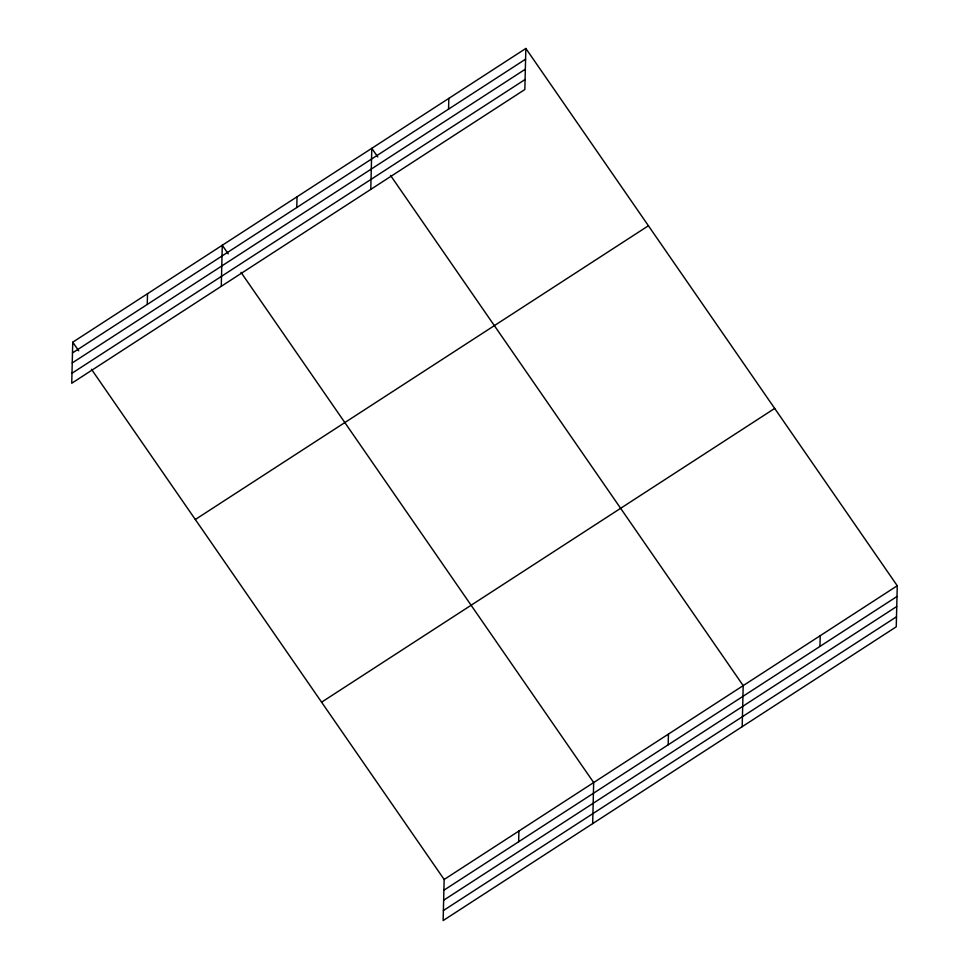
<?xml version="1.0" encoding="UTF-8"?>
<svg xmlns="http://www.w3.org/2000/svg" width="969" height="969" viewBox="0 0 969 969"><rect width="100%" height="100%" fill="white"/><g stroke="black" fill="none" stroke-linecap="round" stroke-linejoin="round"><path stroke-width="1.45" d="M72.748 342.19L71.742 383.252L524.847 89.511L525.852 48.45L72.748 342.19L78.707 350.814M147.252 304.46L147.518 293.728M221.271 286.315L222.276 245.254L228.236 253.878M296.768 207.523L297.035 196.792M370.788 189.379L371.793 148.318L377.753 156.942M448.562 109.122L448.829 98.39M91.474 369.286L444.153 879.489L443.148 920.55L896.252 626.81L897.258 585.748L525.852 48.45M518.657 841.746L518.912 831.027M592.677 823.614L593.67 782.552L241.002 272.35M668.174 744.81L668.44 734.09M742.193 726.677L743.199 685.616L390.519 175.413M819.968 646.408L820.222 635.688M72.493 352.922L525.586 59.182M72.239 362.927L525.343 69.187M71.997 373.247L525.089 79.506M195.314 519.505L648.418 225.753M321.587 702.186L774.691 408.433M444.153 879.489L897.258 585.748M443.887 890.22L896.991 596.48M443.645 900.225L896.749 606.485M443.39 910.545L896.495 616.793"/></g></svg>
